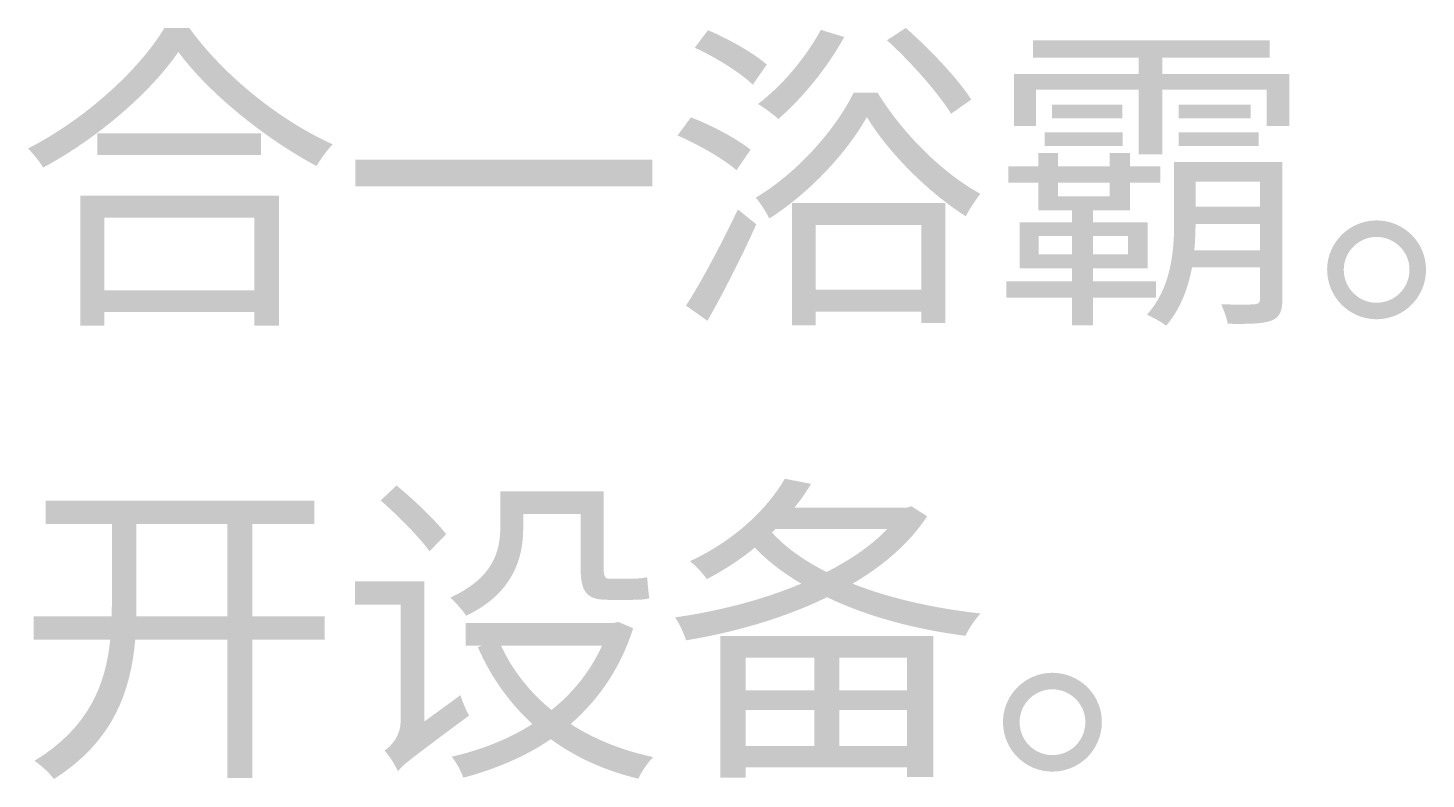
# Model space of a CAD drawing. Header units: millimetres. Extents: x -4600 to 229000, y -4300 to 19460.
# Drawn here: x 101361 to 102597, y 9371 to 10035 of the extents above; entities that cross this region are included whole.
import ezdxf

# ---------------------------------------------------------------- set-up
doc = ezdxf.new("R2010")
doc.units = ezdxf.units.MM
doc.header["$LTSCALE"] = 100
doc.layers.add('A-NOTE', color=7, linetype='Continuous', lineweight=18)

# ---------------------------------------------------------------- blocks, each defined once
blk = doc.blocks.new('A03_SHEET')
at = {"layer": 'A-NOTE'}
h = blk.add_hatch(color=256, dxfattribs=at)
edge = h.paths.add_edge_path()
edge.add_spline(control_points=[(21494.1, 10013.9), (21521, 9977.2), (21571.5, 9936.8), (21616.2, 9913)], knot_values=[0, 0, 0, 0, 1, 1, 1, 1], degree=3, periodic=0)
edge.add_spline(control_points=[(21616.2, 9913), (21619.9, 9919.3), (21625.3, 9926.8), (21630.5, 9932.2)], knot_values=[0, 0, 0, 0, 1, 1, 1, 1], degree=3, periodic=0)
edge.add_spline(control_points=[(21630.5, 9932.2), (21584.9, 9952.6), (21534.5, 9992.4), (21503.8, 10035.1)], knot_values=[0, 0, 0, 0, 1, 1, 1, 1], degree=3, periodic=0)
edge.add_line((21503.8, 10035.1), (21481.8, 10035.1))
edge.add_spline(control_points=[(21481.8, 10035.1), (21459.4, 9997.8), (21411.3, 9954), (21361.2, 9928.5)], knot_values=[0, 0, 0, 0, 1, 1, 1, 1], degree=3, periodic=0)
edge.add_spline(control_points=[(21361.2, 9928.5), (21365.8, 9923.9), (21371.8, 9916.5), (21374.6, 9911.6)], knot_values=[0, 0, 0, 0, 1, 1, 1, 1], degree=3, periodic=0)
edge.add_spline(control_points=[(21374.6, 9911.6), (21423.6, 9938), (21470.3, 9978.9), (21494.1, 10013.9)], knot_values=[0, 0, 0, 0, 1, 1, 1, 1], degree=3, periodic=0)
h.paths.add_polyline_path([(21422.5, 9942), (21422.5, 9922.8), (21567.2, 9922.8), (21567.2, 9942), (21422.5, 9942)], flags=0)
h = blk.add_hatch(color=256, dxfattribs=at)
edge = h.paths.add_edge_path()
edge.add_spline(control_points=[(22120.4, 10024.2), (22141.9, 10004.7), (22165.9, 9977.2), (22177.1, 9959.2)], knot_values=[0, 0, 0, 0, 1, 1, 1, 1], degree=3, periodic=0)
edge.add_line((22177.1, 9959.2), (22194.9, 9971.8))
edge.add_spline(control_points=[(22194.9, 9971.8), (22183.4, 9989.8), (22158.5, 10016.2), (22137, 10035.1)], knot_values=[0, 0, 0, 0, 1, 1, 1, 1], degree=3, periodic=0)
edge.add_line((22137, 10035.1), (22120.4, 10024.2))
h = blk.add_hatch(color=256, dxfattribs=at)
edge = h.paths.add_edge_path()
edge.add_spline(control_points=[(21950.5, 10017.6), (21968.8, 10009.3), (21990.9, 9995.5), (22001.8, 9984.9)], knot_values=[0, 0, 0, 0, 1, 1, 1, 1], degree=3, periodic=0)
edge.add_line((22001.8, 9984.9), (22014.1, 10002.7))
edge.add_spline(control_points=[(22014.1, 10002.7), (22002.9, 10012.7), (21980.6, 10025.3), (21962.2, 10033.1)], knot_values=[0, 0, 0, 0, 1, 1, 1, 1], degree=3, periodic=0)
edge.add_line((21962.2, 10033.1), (21950.5, 10017.6))
h = blk.add_hatch(color=256, dxfattribs=at)
edge = h.paths.add_edge_path()
edge.add_spline(control_points=[(22061.9, 10033.4), (22048.8, 10009), (22027.8, 9984.1), (22006.4, 9967.8)], knot_values=[0, 0, 0, 0, 1, 1, 1, 1], degree=3, periodic=0)
edge.add_spline(control_points=[(22006.4, 9967.8), (22011.5, 9964.9), (22020.7, 9958), (22024.4, 9954.6)], knot_values=[0, 0, 0, 0, 1, 1, 1, 1], degree=3, periodic=0)
edge.add_spline(control_points=[(22024.4, 9954.6), (22045, 9972.3), (22067.7, 9999.8), (22082.6, 10027.1)], knot_values=[0, 0, 0, 0, 1, 1, 1, 1], degree=3, periodic=0)
edge.add_line((22082.6, 10027.1), (22061.9, 10033.4))
h = blk.add_hatch(color=256, dxfattribs=at)
h.paths.add_polyline_path([(22232.7, 9994.4), (22232.7, 9948.3), (22252.2, 9948.3), (22252.2, 9980.4), (22342.7, 9980.4), (22342.7, 9923.3), (22363.9, 9923.3), (22363.9, 9980.4), (22455.9, 9980.4), (22455.9, 9948.3), (22475.9, 9948.3), (22475.9, 9994.4), (22363.9, 9994.4), (22363.9, 10008.7), (22458.7, 10008.7), (22458.7, 10024.2), (22249.3, 10024.2), (22249.3, 10008.7), (22342.7, 10008.7), (22342.7, 9994.4), (22232.7, 9994.4)])
h.paths.add_polyline_path([(22378.2, 9942.8), (22378.2, 9930.8), (22449, 9930.8), (22449, 9942.8), (22378.2, 9942.8)], flags=0)
h.paths.add_polyline_path([(22259.9, 9942.8), (22259.9, 9930.8), (22328.7, 9930.8), (22328.7, 9942.8), (22259.9, 9942.8)], flags=0)
h.paths.add_polyline_path([(22378.2, 9967.2), (22378.2, 9955.2), (22441.8, 9955.2), (22441.8, 9967.2), (22378.2, 9967.2)], flags=0)
h.paths.add_polyline_path([(22266.2, 9967.2), (22266.2, 9955.2), (22328.4, 9955.2), (22328.4, 9967.2), (22266.2, 9967.2)], flags=0)
h = blk.add_hatch(color=256, dxfattribs=at)
edge = h.paths.add_edge_path()
edge.add_spline(control_points=[(22102.6, 9956.3), (22121.8, 9924.5), (22157.3, 9889.3), (22190, 9868.6)], knot_values=[0, 0, 0, 0, 1, 1, 1, 1], degree=3, periodic=0)
edge.add_spline(control_points=[(22190, 9868.6), (22193.4, 9874.9), (22198.6, 9883), (22202.9, 9888.4)], knot_values=[0, 0, 0, 0, 1, 1, 1, 1], degree=3, periodic=0)
edge.add_spline(control_points=[(22202.9, 9888.4), (22169.9, 9906.4), (22134.1, 9941.7), (22112.1, 9977.8)], knot_values=[0, 0, 0, 0, 1, 1, 1, 1], degree=3, periodic=0)
edge.add_line((22112.1, 9977.8), (22090.9, 9977.8))
edge.add_spline(control_points=[(22090.9, 9977.8), (22074.8, 9944.8), (22040.5, 9906.4), (22004.4, 9885)], knot_values=[0, 0, 0, 0, 1, 1, 1, 1], degree=3, periodic=0)
edge.add_spline(control_points=[(22004.4, 9885), (22008.6, 9880.1), (22013.8, 9872.1), (22016.4, 9866.6)], knot_values=[0, 0, 0, 0, 1, 1, 1, 1], degree=3, periodic=0)
edge.add_spline(control_points=[(22016.4, 9866.6), (22052.2, 9889.3), (22085.4, 9925.4), (22102.6, 9956.3)], knot_values=[0, 0, 0, 0, 1, 1, 1, 1], degree=3, periodic=0)
h = blk.add_hatch(color=256, dxfattribs=at)
edge = h.paths.add_edge_path()
edge.add_spline(control_points=[(21935.3, 9940), (21953.9, 9931.9), (21976.3, 9919.1), (21987.4, 9909.3)], knot_values=[0, 0, 0, 0, 1, 1, 1, 1], degree=3, periodic=0)
edge.add_line((21987.4, 9909.3), (21999.8, 9927.4))
edge.add_spline(control_points=[(21999.8, 9927.4), (21988.3, 9936.8), (21965.4, 9949.1), (21947.1, 9956)], knot_values=[0, 0, 0, 0, 1, 1, 1, 1], degree=3, periodic=0)
edge.add_line((21947.1, 9956), (21935.3, 9940))
h = blk.add_hatch(color=256, dxfattribs=at)
h.paths.add_polyline_path([(22254.2, 9924.5), (22254.2, 9912.7), (22227.5, 9912.7), (22227.5, 9898.4), (22254.2, 9898.4), (22254.2, 9873.8), (22284, 9873.8), (22284, 9863.2), (22237.8, 9863.2), (22237.8, 9822.5), (22284, 9822.5), (22284, 9811), (22225.8, 9811), (22225.8, 9796.7), (22284, 9796.7), (22284, 9772.1), (22302.6, 9772.1), (22302.6, 9796.7), (22358.2, 9796.7), (22358.2, 9811), (22302.6, 9811), (22302.6, 9822.5), (22350.7, 9822.5), (22350.7, 9863.2), (22302.6, 9863.2), (22302.6, 9873.8), (22335.3, 9873.8), (22335.3, 9898.4), (22361.9, 9898.4), (22361.9, 9912.7), (22335.3, 9912.7), (22335.3, 9924.5), (22317.2, 9924.5), (22317.2, 9912.7), (22271.4, 9912.7), (22271.4, 9924.5), (22254.2, 9924.5)])
h.paths.add_polyline_path([(22317.2, 9898.4), (22317.2, 9886.1), (22271.4, 9886.1), (22271.4, 9898.4), (22317.2, 9898.4)], flags=0)
h.paths.add_polyline_path([(22302.6, 9851.2), (22333.5, 9851.2), (22333.5, 9834.8), (22302.6, 9834.8), (22302.6, 9851.2)], flags=0)
h.paths.add_polyline_path([(22254.5, 9851.2), (22284, 9851.2), (22284, 9834.8), (22254.5, 9834.8), (22254.5, 9851.2)], flags=0)
blk.add_hatch(color=256, dxfattribs=at).paths.add_polyline_path([(21650.5, 9918.5), (21650.5, 9895), (21913, 9895), (21913, 9918.5), (21650.5, 9918.5)])
h = blk.add_hatch(color=256, dxfattribs=at)
edge = h.paths.add_edge_path()
edge.add_line((22374.2, 9916.5), (22374.2, 9863.2))
edge.add_spline(control_points=[(22374.2, 9863.2), (22374.2, 9837.7), (22371.6, 9805.3), (22350.2, 9781.5)], knot_values=[0, 0, 0, 0, 1, 1, 1, 1], degree=3, periodic=0)
edge.add_spline(control_points=[(22350.2, 9781.5), (22355, 9779.5), (22363.6, 9774.7), (22367.1, 9771.8)], knot_values=[0, 0, 0, 0, 1, 1, 1, 1], degree=3, periodic=0)
edge.add_spline(control_points=[(22367.1, 9771.8), (22379.7, 9786.4), (22386.5, 9804.7), (22390, 9823.4)], knot_values=[0, 0, 0, 0, 1, 1, 1, 1], degree=3, periodic=0)
edge.add_line((22390, 9823.4), (22450.1, 9823.4))
edge.add_line((22450.1, 9823.4), (22450.1, 9795.3))
edge.add_spline(control_points=[(22450.1, 9795.3), (22450.1, 9792.1), (22449, 9791), (22445, 9790.7), (22441.5, 9790.4), (22429.2, 9790.4), (22415.8, 9790.7)], knot_values=[0, 0, 0, 0, 1, 1, 1, 2, 2, 2, 2], degree=3, periodic=0)
edge.add_spline(control_points=[(22415.8, 9790.7), (22418, 9785.8), (22420.9, 9778.4), (22421.5, 9773.5)], knot_values=[0, 0, 0, 0, 1, 1, 1, 1], degree=3, periodic=0)
edge.add_spline(control_points=[(22421.5, 9773.5), (22440.7, 9773.2), (22453, 9773.5), (22460.5, 9776.4)], knot_values=[0, 0, 0, 0, 1, 1, 1, 1], degree=3, periodic=0)
edge.add_spline(control_points=[(22460.5, 9776.4), (22467.6, 9779.5), (22469.9, 9785), (22469.9, 9795.3)], knot_values=[0, 0, 0, 0, 1, 1, 1, 1], degree=3, periodic=0)
edge.add_line((22469.9, 9795.3), (22469.9, 9916.5))
edge.add_line((22469.9, 9916.5), (22374.2, 9916.5))
edge = h.paths.add_edge_path(flags=0)
edge.add_line((22393.1, 9861.8), (22450.1, 9861.8))
edge.add_line((22450.1, 9861.8), (22450.1, 9838.5))
edge.add_line((22450.1, 9838.5), (22392, 9838.5))
edge.add_spline(control_points=[(22392, 9838.5), (22392.8, 9846.6), (22393.1, 9854.6), (22393.1, 9861.8)], knot_values=[0, 0, 0, 0, 1, 1, 1, 1], degree=3, periodic=0)
h.paths.add_polyline_path([(22393.1, 9899.3), (22450.1, 9899.3), (22450.1, 9877.2), (22393.1, 9877.2), (22393.1, 9899.3)], flags=0)
h = blk.add_hatch(color=256, dxfattribs=at)
h.paths.add_polyline_path([(21407.6, 9886.7), (21407.6, 9771.8), (21428.8, 9771.8), (21428.8, 9783.8), (21561.1, 9783.8), (21561.1, 9771.8), (21582.9, 9771.8), (21582.9, 9886.7), (21407.6, 9886.7)])
h.paths.add_polyline_path([(21428.8, 9803), (21428.8, 9867.2), (21561.1, 9867.2), (21561.1, 9803), (21428.8, 9803)], flags=0)
h = blk.add_hatch(color=256, dxfattribs=at)
edge = h.paths.add_edge_path()
edge.add_line((21942.8, 9789.6), (21961.7, 9776.1))
edge.add_spline(control_points=[(21961.7, 9776.1), (21976, 9801.3), (21992.3, 9833.1), (22004.9, 9861.5)], knot_values=[0, 0, 0, 0, 1, 1, 1, 1], degree=3, periodic=0)
edge.add_line((22004.9, 9861.5), (21988.6, 9874.6))
edge.add_spline(control_points=[(21988.6, 9874.6), (21974.3, 9844.3), (21955.9, 9809.9), (21942.8, 9789.6)], knot_values=[0, 0, 0, 0, 1, 1, 1, 1], degree=3, periodic=0)
h = blk.add_hatch(color=256, dxfattribs=at)
h.paths.add_polyline_path([(22036.4, 9880.4), (22036.4, 9772.1), (22057.4, 9772.1), (22057.4, 9784.1), (22150.8, 9784.1), (22150.8, 9774.1), (22172, 9774.1), (22172, 9880.4), (22036.4, 9880.4)])
h.paths.add_polyline_path([(22057.4, 9803.6), (22057.4, 9860.9), (22150.8, 9860.9), (22150.8, 9803.6), (22057.4, 9803.6)], flags=0)
h = blk.add_hatch(color=256, dxfattribs=at)
edge = h.paths.add_edge_path()
edge.add_spline(control_points=[(22553, 9864.9), (22529.2, 9864.9), (22509.4, 9845.4), (22509.4, 9821.4), (22509.4, 9797), (22529.2, 9777.5), (22553, 9777.5), (22577.3, 9777.5), (22596.8, 9797), (22596.8, 9821.4), (22596.8, 9845.4), (22577.3, 9864.9), (22553, 9864.9)], knot_values=[0, 0, 0, 0, 1, 1, 1, 2, 2, 2, 3, 3, 3, 4, 4, 4, 4], degree=3, periodic=0)
edge = h.paths.add_edge_path(flags=0)
edge.add_spline(control_points=[(22553, 9792.1), (22537.2, 9792.1), (22524.1, 9805), (22524.1, 9821.4), (22524.1, 9837.1), (22537.2, 9850.3), (22553, 9850.3), (22569.3, 9850.3), (22582.2, 9837.1), (22582.2, 9821.4), (22582.2, 9805), (22569.3, 9792.1), (22553, 9792.1)], knot_values=[0, 0, 0, 0, 1, 1, 1, 2, 2, 2, 3, 3, 3, 4, 4, 4, 4], degree=3, periodic=0)
h = blk.add_hatch(color=256, dxfattribs=at)
edge = h.paths.add_edge_path()
edge.add_spline(control_points=[(21672.9, 9617.3), (21688.1, 9603.9), (21707.3, 9584.7), (21716.1, 9572.3)], knot_values=[0, 0, 0, 0, 1, 1, 1, 1], degree=3, periodic=0)
edge.add_line((21716.1, 9572.3), (21730.8, 9587.5))
edge.add_spline(control_points=[(21730.8, 9587.5), (21721.6, 9599.3), (21702.4, 9617.9), (21686.9, 9630.5)], knot_values=[0, 0, 0, 0, 1, 1, 1, 1], degree=3, periodic=0)
edge.add_line((21686.9, 9630.5), (21672.9, 9617.3))
h = blk.add_hatch(color=256, dxfattribs=at)
edge = h.paths.add_edge_path()
edge.add_spline(control_points=[(22030.1, 9636.5), (22015.8, 9611.6), (21987.7, 9582.9), (21946.2, 9563.5)], knot_values=[0, 0, 0, 0, 1, 1, 1, 1], degree=3, periodic=0)
edge.add_spline(control_points=[(21946.2, 9563.5), (21951.1, 9560), (21957.7, 9552.9), (21961.1, 9547.7)], knot_values=[0, 0, 0, 0, 1, 1, 1, 1], degree=3, periodic=0)
edge.add_spline(control_points=[(21961.1, 9547.7), (21977.1, 9556), (21991.2, 9565.5), (22003.5, 9575.5)], knot_values=[0, 0, 0, 0, 1, 1, 1, 1], degree=3, periodic=0)
edge.add_spline(control_points=[(22003.5, 9575.5), (22015.2, 9563.5), (22029, 9552.9), (22044.7, 9543.7)], knot_values=[0, 0, 0, 0, 1, 1, 1, 1], degree=3, periodic=0)
edge.add_spline(control_points=[(22044.7, 9543.7), (22009.8, 9529.1), (21970.3, 9519.1), (21933, 9513.9)], knot_values=[0, 0, 0, 0, 1, 1, 1, 1], degree=3, periodic=0)
edge.add_spline(control_points=[(21933, 9513.9), (21936.7, 9509), (21941, 9499.6), (21942.8, 9493.6)], knot_values=[0, 0, 0, 0, 1, 1, 1, 1], degree=3, periodic=0)
edge.add_spline(control_points=[(21942.8, 9493.6), (21984.3, 9500.4), (22028.4, 9512.7), (22067.4, 9531.7)], knot_values=[0, 0, 0, 0, 1, 1, 1, 1], degree=3, periodic=0)
edge.add_spline(control_points=[(22067.4, 9531.7), (22103.2, 9514.5), (22145.6, 9503.3), (22189.7, 9497.6)], knot_values=[0, 0, 0, 0, 1, 1, 1, 1], degree=3, periodic=0)
edge.add_spline(control_points=[(22189.7, 9497.6), (22192.6, 9503.6), (22198.3, 9512.5), (22203.2, 9517.3)], knot_values=[0, 0, 0, 0, 1, 1, 1, 1], degree=3, periodic=0)
edge.add_spline(control_points=[(22203.2, 9517.3), (22162.5, 9521.9), (22123.2, 9530.5), (22090, 9543.7)], knot_values=[0, 0, 0, 0, 1, 1, 1, 1], degree=3, periodic=0)
edge.add_spline(control_points=[(22090, 9543.7), (22117.2, 9559.7), (22140.4, 9579.5), (22155.9, 9603.3)], knot_values=[0, 0, 0, 0, 1, 1, 1, 1], degree=3, periodic=0)
edge.add_line((22155.9, 9603.3), (22141.9, 9612.2))
edge.add_line((22141.9, 9612.2), (22138.1, 9611))
edge.add_line((22138.1, 9611), (22038.7, 9611))
edge.add_spline(control_points=[(22038.7, 9611), (22044.2, 9617.9), (22049, 9624.8), (22053.3, 9631.9)], knot_values=[0, 0, 0, 0, 1, 1, 1, 1], degree=3, periodic=0)
edge.add_line((22053.3, 9631.9), (22030.1, 9636.5))
edge = h.paths.add_edge_path(flags=0)
edge.add_spline(control_points=[(22120.7, 9592.1), (22106.9, 9577.5), (22088.3, 9564.9), (22067.1, 9554)], knot_values=[0, 0, 0, 0, 1, 1, 1, 1], degree=3, periodic=0)
edge.add_spline(control_points=[(22067.1, 9554), (22047.6, 9563.7), (22031, 9575.5), (22018.7, 9589)], knot_values=[0, 0, 0, 0, 1, 1, 1, 1], degree=3, periodic=0)
edge.add_line((22018.7, 9589), (22021.8, 9592.1))
edge.add_line((22021.8, 9592.1), (22120.7, 9592.1))
h = blk.add_hatch(color=256, dxfattribs=at)
edge = h.paths.add_edge_path()
edge.add_line((21366.3, 9514.8), (21366.3, 9494.1))
edge.add_line((21366.3, 9494.1), (21433.9, 9494.1))
edge.add_spline(control_points=[(21433.9, 9494.1), (21429.9, 9454.9), (21415.3, 9416.5), (21366.9, 9387)], knot_values=[0, 0, 0, 0, 1, 1, 1, 1], degree=3, periodic=0)
edge.add_spline(control_points=[(21366.9, 9387), (21372.6, 9383.3), (21380.4, 9376.1), (21384.1, 9370.9)], knot_values=[0, 0, 0, 0, 1, 1, 1, 1], degree=3, periodic=0)
edge.add_spline(control_points=[(21384.1, 9370.9), (21437.1, 9404.5), (21452, 9449.1), (21456, 9494.1)], knot_values=[0, 0, 0, 0, 1, 1, 1, 1], degree=3, periodic=0)
edge.add_line((21456, 9494.1), (21537.4, 9494.1))
edge.add_line((21537.4, 9494.1), (21537.4, 9371.8))
edge.add_line((21537.4, 9371.8), (21559.4, 9371.8))
edge.add_line((21559.4, 9371.8), (21559.4, 9494.1))
edge.add_line((21559.4, 9494.1), (21623.3, 9494.1))
edge.add_line((21623.3, 9494.1), (21623.3, 9514.8))
edge.add_line((21623.3, 9514.8), (21559.4, 9514.8))
edge.add_line((21559.4, 9514.8), (21559.4, 9596.4))
edge.add_line((21559.4, 9596.4), (21614.4, 9596.4))
edge.add_line((21614.4, 9596.4), (21614.4, 9617))
edge.add_line((21614.4, 9617), (21376.9, 9617))
edge.add_line((21376.9, 9617), (21376.9, 9596.4))
edge.add_line((21376.9, 9596.4), (21435.4, 9596.4))
edge.add_line((21435.4, 9596.4), (21435.4, 9527.1))
edge.add_line((21435.4, 9527.1), (21435.1, 9514.8))
edge.add_line((21435.1, 9514.8), (21366.3, 9514.8))
h.paths.add_polyline_path([(21537.4, 9596.4), (21537.4, 9514.8), (21457.1, 9514.8), (21457.1, 9527.1), (21457.1, 9596.4), (21537.4, 9596.4)], flags=0)
h = blk.add_hatch(color=256, dxfattribs=at)
edge = h.paths.add_edge_path()
edge.add_line((21778.6, 9625.3), (21778.6, 9593.5))
edge.add_spline(control_points=[(21778.6, 9593.5), (21778.6, 9572.3), (21772.3, 9548.6), (21734.5, 9531.4)], knot_values=[0, 0, 0, 0, 1, 1, 1, 1], degree=3, periodic=0)
edge.add_spline(control_points=[(21734.5, 9531.4), (21738.5, 9527.9), (21745.9, 9519.6), (21748.5, 9515.3)], knot_values=[0, 0, 0, 0, 1, 1, 1, 1], degree=3, periodic=0)
edge.add_spline(control_points=[(21748.5, 9515.3), (21789.8, 9535.1), (21798.9, 9566), (21798.9, 9593)], knot_values=[0, 0, 0, 0, 1, 1, 1, 1], degree=3, periodic=0)
edge.add_line((21798.9, 9593), (21798.9, 9605.3))
edge.add_line((21798.9, 9605.3), (21849.6, 9605.3))
edge.add_line((21849.6, 9605.3), (21849.6, 9559.2))
edge.add_spline(control_points=[(21849.6, 9559.2), (21849.6, 9537.4), (21853.7, 9529.4), (21873.7, 9529.4), (21876.9, 9529.4), (21890.9, 9529.4), (21895.2, 9529.4), (21900.9, 9529.4), (21906.9, 9529.7), (21910.4, 9530.8)], knot_values=[0, 0, 0, 0, 1, 1, 1, 2, 2, 2, 3, 3, 3, 3], degree=3, periodic=0)
edge.add_spline(control_points=[(21910.4, 9530.8), (21909.5, 9535.7), (21908.9, 9544), (21908.4, 9549.4)], knot_values=[0, 0, 0, 0, 1, 1, 1, 1], degree=3, periodic=0)
edge.add_spline(control_points=[(21908.4, 9549.4), (21904.9, 9548.6), (21898.9, 9548), (21894.9, 9548), (21891.2, 9548), (21878.3, 9548), (21875.1, 9548), (21870.6, 9548), (21870, 9550.6), (21870, 9558.9)], knot_values=[0, 0, 0, 0, 1, 1, 1, 2, 2, 2, 3, 3, 3, 3], degree=3, periodic=0)
edge.add_line((21870, 9558.9), (21870, 9625.3))
edge.add_line((21870, 9625.3), (21778.6, 9625.3))
h = blk.add_hatch(color=256, dxfattribs=at)
edge = h.paths.add_edge_path()
edge.add_line((21650.2, 9545.7), (21650.2, 9525.1))
edge.add_line((21650.2, 9525.1), (21690.6, 9525.1))
edge.add_line((21690.6, 9525.1), (21690.6, 9422.2))
edge.add_spline(control_points=[(21690.6, 9422.2), (21690.6, 9409), (21681.8, 9399.6), (21676.3, 9396.1)], knot_values=[0, 0, 0, 0, 1, 1, 1, 1], degree=3, periodic=0)
edge.add_spline(control_points=[(21676.3, 9396.1), (21680.3, 9391.8), (21686.1, 9383), (21688.1, 9377.8)], knot_values=[0, 0, 0, 0, 1, 1, 1, 1], degree=3, periodic=0)
edge.add_spline(control_points=[(21688.1, 9377.8), (21692.4, 9383.5), (21700.1, 9389.3), (21751.1, 9427.1)], knot_values=[0, 0, 0, 0, 1, 1, 1, 1], degree=3, periodic=0)
edge.add_spline(control_points=[(21751.1, 9427.1), (21748.5, 9431.4), (21745.1, 9439.4), (21743.4, 9445.1)], knot_values=[0, 0, 0, 0, 1, 1, 1, 1], degree=3, periodic=0)
edge.add_line((21743.4, 9445.1), (21711.6, 9421.9))
edge.add_line((21711.6, 9421.9), (21711.6, 9545.7))
edge.add_line((21711.6, 9545.7), (21650.2, 9545.7))
h = blk.add_hatch(color=256, dxfattribs=at)
edge = h.paths.add_edge_path()
edge.add_line((21747.9, 9509), (21747.9, 9489))
edge.add_line((21747.9, 9489), (21762.8, 9489))
edge.add_line((21762.8, 9489), (21758.8, 9487.5))
edge.add_spline(control_points=[(21758.8, 9487.5), (21770.3, 9461.2), (21786.6, 9438.3), (21807, 9419.6)], knot_values=[0, 0, 0, 0, 1, 1, 1, 1], degree=3, periodic=0)
edge.add_spline(control_points=[(21807, 9419.6), (21785.5, 9405.9), (21760.8, 9396.4), (21735.6, 9390.7)], knot_values=[0, 0, 0, 0, 1, 1, 1, 1], degree=3, periodic=0)
edge.add_spline(control_points=[(21735.6, 9390.7), (21739.6, 9386.1), (21744.2, 9377.5), (21745.9, 9372.1)], knot_values=[0, 0, 0, 0, 1, 1, 1, 1], degree=3, periodic=0)
edge.add_spline(control_points=[(21745.9, 9372.1), (21773.7, 9379.5), (21800.1, 9390.4), (21823.3, 9406.2)], knot_values=[0, 0, 0, 0, 1, 1, 1, 1], degree=3, periodic=0)
edge.add_spline(control_points=[(21823.3, 9406.2), (21845.1, 9390.1), (21871.1, 9378.4), (21900.6, 9371.2)], knot_values=[0, 0, 0, 0, 1, 1, 1, 1], degree=3, periodic=0)
edge.add_spline(control_points=[(21900.6, 9371.2), (21903.2, 9377.2), (21909.2, 9385.8), (21913.8, 9390.4)], knot_values=[0, 0, 0, 0, 1, 1, 1, 1], degree=3, periodic=0)
edge.add_spline(control_points=[(21913.8, 9390.4), (21886.3, 9396.1), (21861.7, 9406.2), (21840.8, 9419.6)], knot_values=[0, 0, 0, 0, 1, 1, 1, 1], degree=3, periodic=0)
edge.add_spline(control_points=[(21840.8, 9419.6), (21865.1, 9440.8), (21884.6, 9468.3), (21896.1, 9504.2)], knot_values=[0, 0, 0, 0, 1, 1, 1, 1], degree=3, periodic=0)
edge.add_line((21896.1, 9504.2), (21882.9, 9509.9))
edge.add_line((21882.9, 9509.9), (21879.2, 9509))
edge.add_line((21879.2, 9509), (21747.9, 9509))
edge = h.paths.add_edge_path(flags=0)
edge.add_spline(control_points=[(21868.6, 9489), (21858.2, 9466.1), (21842.8, 9447.1), (21823.9, 9432)], knot_values=[0, 0, 0, 0, 1, 1, 1, 1], degree=3, periodic=0)
edge.add_spline(control_points=[(21823.9, 9432), (21804.7, 9447.7), (21789.5, 9466.9), (21779.2, 9489)], knot_values=[0, 0, 0, 0, 1, 1, 1, 1], degree=3, periodic=0)
edge.add_line((21779.2, 9489), (21868.6, 9489))
h = blk.add_hatch(color=256, dxfattribs=at)
h.paths.add_polyline_path([(21973.1, 9497.3), (21973.1, 9372.1), (21995.5, 9372.1), (21995.5, 9381.2), (22138.1, 9381.2), (22138.1, 9372.7), (22161.4, 9372.7), (22161.4, 9497.3), (21973.1, 9497.3)])
h.paths.add_polyline_path([(21995.5, 9432), (22056.2, 9432), (22056.2, 9400.2), (21995.5, 9400.2), (21995.5, 9432)], flags=0)
h.paths.add_polyline_path([(22138.1, 9432), (22138.1, 9400.2), (22078.3, 9400.2), (22078.3, 9432), (22138.1, 9432)], flags=0)
h.paths.add_polyline_path([(21995.5, 9449.4), (21995.5, 9478.4), (22056.2, 9478.4), (22056.2, 9449.4), (21995.5, 9449.4)], flags=0)
h.paths.add_polyline_path([(22138.1, 9449.4), (22078.3, 9449.4), (22078.3, 9478.4), (22138.1, 9478.4), (22138.1, 9449.4)], flags=0)
h = blk.add_hatch(color=256, dxfattribs=at)
edge = h.paths.add_edge_path()
edge.add_spline(control_points=[(22266.5, 9464.9), (22242.7, 9464.9), (22222.9, 9445.4), (22222.9, 9421.4), (22222.9, 9397), (22242.7, 9377.5), (22266.5, 9377.5), (22290.8, 9377.5), (22310.3, 9397), (22310.3, 9421.4), (22310.3, 9445.4), (22290.8, 9464.9), (22266.5, 9464.9)], knot_values=[0, 0, 0, 0, 1, 1, 1, 2, 2, 2, 3, 3, 3, 4, 4, 4, 4], degree=3, periodic=0)
edge = h.paths.add_edge_path(flags=0)
edge.add_spline(control_points=[(22266.5, 9392.1), (22250.7, 9392.1), (22237.6, 9405), (22237.6, 9421.4), (22237.6, 9437.1), (22250.7, 9450.3), (22266.5, 9450.3), (22282.8, 9450.3), (22295.7, 9437.1), (22295.7, 9421.4), (22295.7, 9405), (22282.8, 9392.1), (22266.5, 9392.1)], knot_values=[0, 0, 0, 0, 1, 1, 1, 2, 2, 2, 3, 3, 3, 4, 4, 4, 4], degree=3, periodic=0)

msp = doc.modelspace()

# ---------------------------------------------------------------- block references
msp.add_blockref('A03_SHEET', (80000, 0))

doc.saveas('drawing.dxf')
